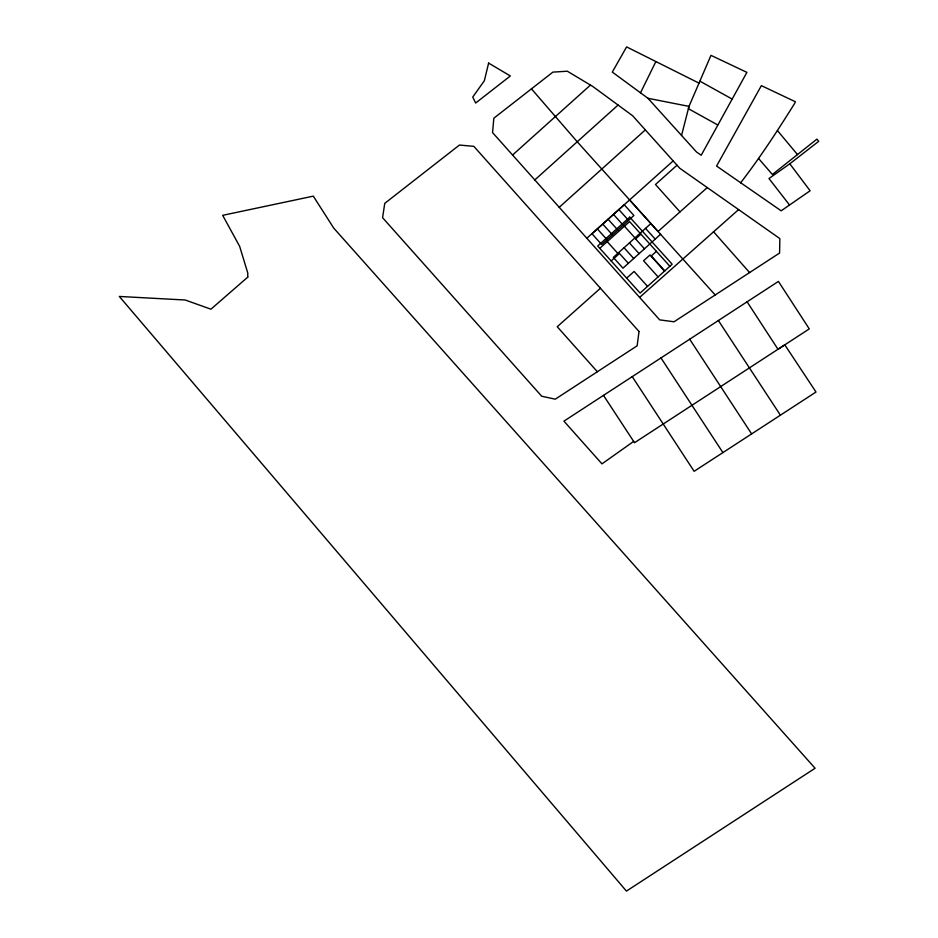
<?xml version="1.0" encoding="UTF-8"?>
<svg xmlns="http://www.w3.org/2000/svg" width="938" height="938" viewBox="0 0 938 938"><rect width="100%" height="100%" fill="white"/><g stroke="black" fill="none" stroke-linecap="round" stroke-linejoin="round"><path stroke-width="1.41" d="M681.539 135.447L688.996 106.381L710.981 55.354L746.906 72.367L701.202 155.262L696.488 151.968L647.959 98.291L612.303 72.085L626.607 46.9L699.138 83.201M640.502 92.803L655.838 61.638M740.586 182.863C760.155 157.572 777.579 130.687 794.533 103.602L795.401 101.761L761.375 85.639L716.573 166.038L781.166 210.816L810.115 190.777L789.808 163.798L768.972 178.537L789.339 204.742M645.332 129.901L559.224 207.31M618.072 105.044L534.801 179.932M650.902 223.537L613.311 257.422L622.984 268.162L660.575 234.289M611.177 260.952L618.599 254.268L607.214 241.641M640.912 234.148L635.776 238.78L624.45 226.199M626.666 278.14L634.088 271.445L647.56 286.395M656.401 251.337L651.277 255.957L664.737 270.906M512.57 155.028L590.448 85.088M586.825 238.24L492.544 132.586L493.845 118.188L552.904 72.12L567.338 71.218L592.875 86.542L632.611 115.726L679.722 168.219L779.841 238.58L779.584 253.037L674.023 321.781L659.672 319.87L586.825 238.24L673.156 160.902M677.025 165.217L655.486 184.493L680.003 211.882M599.769 248.312L629.597 221.591L669.873 266.275M707.252 187.565L658.03 231.498L577.28 141.814L531.447 88.852M600.426 288.236L557.242 326.729L597.354 371.729M639.61 297.416L738.605 209.596M789.808 163.798L818.698 141.321L816.916 139.129L772.384 174.503L758.514 158.416M633.654 441.399L601.973 463.864L563.926 421.15L778.423 281.412L809.283 328.898L634.522 442.701L603.486 395.379M647.959 98.291L688.996 106.381L688.41 108.691L717.664 124.93M699.971 81.207L731.828 98.889M629.597 199.911L715.202 294.966M645.532 228.38L655.205 239.12M618.857 209.596L628.542 220.336M613.487 214.439L623.172 225.179M634.792 238.064L644.465 248.805M664.55 271.082L650.022 254.972L643.574 260.776L658.101 276.886M608.117 219.269L617.802 230.021M629.421 242.907L639.095 253.647M602.747 224.112L612.432 234.852M624.051 247.749L633.725 258.489M597.377 228.954L607.062 239.694M618.681 252.592L628.354 263.332M713.443 231.639L749.591 272.571M797.476 154.571L777.473 130.605M780.404 415.182L718.379 320.515M751.631 433.895L689.688 339.216M722.893 452.585L660.973 357.917M632.235 376.642L694.132 471.31L815.99 392.037L784.789 344.832L777.989 349.288L747.105 301.813M639.024 331.501L637.125 345.817L555.261 399.178L541.683 396.223L382.563 217.675L384.768 203.347L459.432 145.05L473.842 146.351L639.024 331.501M488.616 63.092L484.36 80.703L472.74 97.071L475.66 103.028L510.342 75.966L488.616 63.092M624.227 204.754L592.007 233.797L601.692 244.537L633.912 215.494L624.227 204.754M629.738 217.147L597.705 246.014L640.126 293.078L672.159 264.211L629.738 217.147M247.773 277.132L210.921 309.2L185.243 300.008L119.302 296.443L626.443 891.1L815.087 768.245L333.752 228.133L313.304 196.148L222.669 215.33L239.647 246.331L247.773 272.993L247.773 277.132"/></g></svg>
